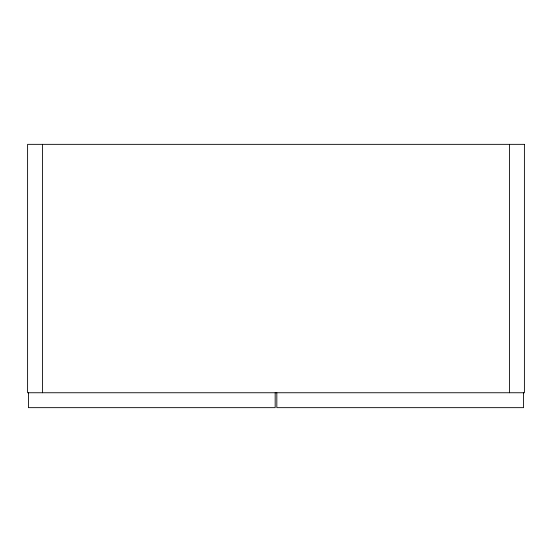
<?xml version="1.0" encoding="UTF-8"?>
<svg xmlns="http://www.w3.org/2000/svg" width="552" height="552" viewBox="0 0 552 552"><rect width="100%" height="100%" fill="white"/><g stroke="black" fill="none" stroke-linecap="round" stroke-linejoin="round"><path stroke-width="0.83" d="M523.572 392.748L523.572 407.652L276.828 407.652L276.828 392.748M509.496 144.348L509.496 392.748M275.172 392.748L275.172 407.652L28.428 407.652L28.428 392.748M42.504 144.348L42.504 392.748M524.4 144.348L27.6 144.348L27.6 392.748L524.4 392.748L524.4 144.348"/></g></svg>
